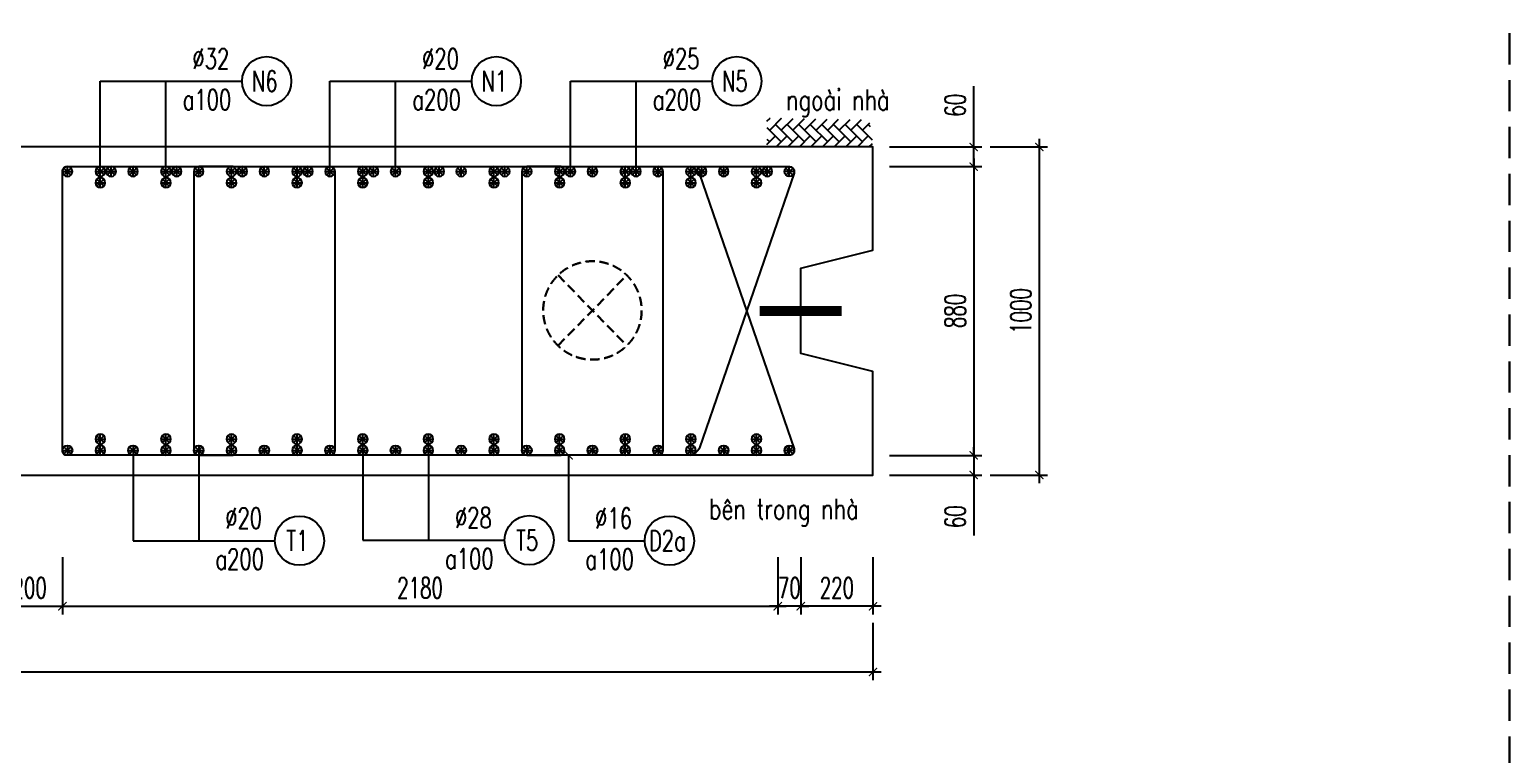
# Model space of a CAD drawing. Header units: millimetres. Extents: x -143483 to 1166745, y -1448440 to -1202244.
# Drawn here: x -5197 to 12843, y -1244977 to -1236141 of the extents above; entities that cross this region are included whole.
import ezdxf
from ezdxf.enums import TextEntityAlignment as Align

# ---------------------------------------------------------------- set-up
doc = ezdxf.new("R2010")
doc.units = ezdxf.units.MM
doc.header["$LTSCALE"] = 30
doc.header["$PDMODE"] = 3
doc.linetypes.add('DASHED', pattern=[19.05, 12.7, -6.35])
doc.layers.get('0').update_dxf_attribs({"lineweight": 9})
doc.layers.get('Defpoints').update_dxf_attribs({"lineweight": 9})
for name, color, linetype in [('ccu11-Cotthep', 9, 'Continuous'), ('ccu11-Dim', 8, 'Continuous'), ('ccu11-Hatch', 8, 'Continuous'), ('ccu11-Text', 31, 'Continuous'), ('ccu11-Thay', 7, 'Continuous'), ('ccu11-Thep', 4, 'Continuous'), ('ccu11-Thep doc', 4, 'Continuous'), ('ccu11-Thepdai', 6, 'Continuous')]:
    doc.layers.add(name, color=color, linetype=linetype)
doc.layers.add('ccu11-Khuat', color=9, linetype='DASHED', lineweight=30)
doc.layers.add('Vicom_thep doc', color=1, linetype='Continuous', lineweight=35)
doc.styles.add('ccu11-dim', font='vnsimli.shx', dxfattribs={"width": 0.65, "bigfont": 'bigfont.shx'})
doc.styles.add('ccu11-vnsimli', font='vnsimli.shx', dxfattribs={"width": 0.8, "bigfont": 'vns.shx'})
doc.styles.add('ccu11-vnsimple', font='vnsimple.shx', dxfattribs={"bigfont": 'bigfont.shx'})
doc.styles.add('ccu11_simli', font='vnsimli.shx', dxfattribs={"width": 0.8})
doc.dimstyles.new('ccu11-100', dxfattribs={"dimscale": 100, "dimtxt": 2.5, "dimasz": 1, "dimexe": 1, "dimexo": 2, "dimgap": 1, "dimtad": 1, "dimdec": 0, "dimdsep": 46, "dimtxsty": 'ccu11-dim', "dimblk": 'ARCHTICK', "dimcen": -1, "dimdle": 1, "dimclrd": 256, "dimclre": 256, "dimclrt": 3, "dimadec": 0, "dimazin": 2, "dimtfac": 0.1, "dimtdec": 0, "dimtmove": 0, "dimatfit": 1, "dimldrblk": 'ARCHTICK', "dimfxl": 0, "dimtvp": 0.833333, "dimtolj": 1, "dimtzin": 12, "dimarcsym": 0})
doc.dimstyles.new('ccu11-100x4', dxfattribs={"dimscale": 100, "dimtxt": 2.5, "dimasz": 1, "dimexe": 1, "dimexo": 2, "dimgap": 1, "dimtad": 1, "dimdec": 0, "dimlfac": 0.25, "dimdsep": 46, "dimtxsty": 'ccu11-dim', "dimblk": 'ARCHTICK', "dimcen": -1, "dimdle": 1, "dimclrd": 256, "dimclre": 256, "dimclrt": 3, "dimadec": 0, "dimazin": 2, "dimtfac": 0.1, "dimtdec": 0, "dimtmove": 0, "dimatfit": 1, "dimldrblk": 'ARCHTICK', "dimfxl": 0, "dimtvp": 0.833333, "dimtolj": 1, "dimtzin": 12, "dimarcsym": 0})

# ---------------------------------------------------------------- blocks, each defined once
blk = doc.blocks.new('MCT')
at = {"ltscale": 0.005}
for p, q in [((-0.49, 0), (0.49, 0)), ((0.35, -0.35), (-0.35, 0.35)), ((-0.35, -0.35), (0.35, 0.35)), ((0, -0.49), (0, 0.49))]:
    blk.add_line(p, q, dxfattribs=at)
blk.add_circle((0, 0), 0.492, dxfattribs=at)
blk = doc.blocks.new('*U98')
at = {"layer": 'ccu11-Thep doc', "xscale": -121.9200000001001, "yscale": 121.9200000001001, "zscale": 121.92, "rotation": 270}
blk.add_blockref('MCT', (0, 0), dxfattribs=at)
blk = doc.blocks.new('*U99')
at = {"layer": 'ccu11-Thep doc', "color": 0, "linetype": 'ByBlock', "lineweight": -2, "transparency": 16777216}
for p in [(0, 0), (800, 0), (1600, 0), (2400, 0), (3200, 0), (4000, 0), (4800, 0), (5600, 0), (6400, 0), (7200, 0), (8000, 0)]:
    blk.add_blockref('*U98', p, dxfattribs=at)
blk = doc.blocks.new('*U100')
at = {"layer": 'ccu11-Thep doc', "xscale": -121.9200000001001, "yscale": 121.9200000001001, "zscale": 121.92, "rotation": 270}
blk.add_blockref('MCT', (0, 0), dxfattribs=at)
blk = doc.blocks.new('*U101')
at = {"layer": 'ccu11-Thep doc', "color": 0, "linetype": 'ByBlock', "lineweight": -2, "transparency": 16777216}
for p in [(0, 0), (800, 0), (1600, 0), (2400, 0), (3200, 0), (4000, 0), (4800, 0), (5600, 0), (6400, 0), (7200, 0), (8000, 0)]:
    blk.add_blockref('*U100', p, dxfattribs=at)
blk = doc.blocks.new('_ARCHTICK')
at = {"color": 0, "linetype": 'ByBlock', "const_width": 0.15}
blk.add_lwpolyline([(-0.5, -0.5), (0.5, 0.5)], dxfattribs=at)
blk = doc.blocks.new('*D122')
at = {"layer": 'ccu11-Dim', "linetype": 'ByBlock', "lineweight": -2, "ltscale": 30, "transparency": 16777216}
for p, q in [((4204, -1242571), (4204, -1243271)), ((5084, -1242571), (5084, -1243271)), ((5184, -1243171), (4104, -1243171))]:
    blk.add_line(p, q, dxfattribs=at)
at = {"layer": 'Defpoints', "color": 0, "linetype": 'ByBlock', "ltscale": 30, "transparency": 16777216}
for p in [(4204, -1242371), (5084, -1242371), (4204, -1243171)]:
    blk.add_point(p, dxfattribs=at)
at = {"layer": 'ccu11-Dim', "linetype": 'ByBlock', "lineweight": -2, "ltscale": 30, "transparency": 16777216, "xscale": 100, "yscale": 100, "zscale": 100, "rotation": 180}
blk.add_blockref('_ARCHTICK', (4204, -1243171), dxfattribs=at)
at = {"layer": 'ccu11-Dim', "linetype": 'ByBlock', "lineweight": -2, "ltscale": 30, "transparency": 16777216, "xscale": 100, "yscale": 100, "zscale": 100}
blk.add_blockref('_ARCHTICK', (5084, -1243171), dxfattribs=at)
at = {"layer": 'ccu11-Dim', "color": 3, "linetype": 'ByBlock', "ltscale": 30, "transparency": 16777216, "insert": (4644, -1242946), "char_height": 250, "attachment_point": 5, "style": 'ccu11-dim'}
blk.add_mtext('\\A1;220', dxfattribs=at)
blk = doc.blocks.new('*D108')
at = {"layer": 'ccu11-Dim', "linetype": 'ByBlock', "lineweight": -2, "ltscale": 30, "transparency": 16777216}
for p, q in [((-17316, -1243371), (-17316, -1244071)), ((5084, -1243371), (5084, -1244071)), ((-17416, -1243971), (5184, -1243971))]:
    blk.add_line(p, q, dxfattribs=at)
at = {"layer": 'Defpoints', "color": 0, "linetype": 'ByBlock', "ltscale": 30, "transparency": 16777216}
for p in [(-17316, -1243171), (5084, -1243171), (5084, -1243971)]:
    blk.add_point(p, dxfattribs=at)
at = {"layer": 'ccu11-Dim', "linetype": 'ByBlock', "lineweight": -2, "ltscale": 30, "transparency": 16777216, "xscale": 100, "yscale": 100, "zscale": 100, "rotation": 180}
blk.add_blockref('_ARCHTICK', (-17316, -1243971), dxfattribs=at)
at = {"layer": 'ccu11-Dim', "linetype": 'ByBlock', "lineweight": -2, "ltscale": 30, "transparency": 16777216, "xscale": 100, "yscale": 100, "zscale": 100}
blk.add_blockref('_ARCHTICK', (5084, -1243971), dxfattribs=at)
at = {"layer": 'ccu11-Dim', "color": 3, "linetype": 'ByBlock', "ltscale": 30, "transparency": 16777216, "insert": (-6116, -1243746), "char_height": 250, "attachment_point": 5, "style": 'ccu11-dim'}
blk.add_mtext('\\A1;5600', dxfattribs=at)
blk = doc.blocks.new('*D109')
at = {"layer": 'ccu11-Dim', "linetype": 'ByBlock', "lineweight": -2, "ltscale": 30, "transparency": 16777216}
for p, q in [((3924, -1242571), (3924, -1243271)), ((4204, -1242571), (4204, -1243271)), ((3924, -1243171), (3824, -1243171)), ((4204, -1243171), (3924, -1243171)), ((4204, -1243171), (4304, -1243171))]:
    blk.add_line(p, q, dxfattribs=at)
at = {"layer": 'Defpoints', "color": 0, "linetype": 'ByBlock', "ltscale": 30, "transparency": 16777216}
for p in [(3924, -1242371), (4204, -1242371), (3924, -1243171)]:
    blk.add_point(p, dxfattribs=at)
at = {"layer": 'ccu11-Dim', "linetype": 'ByBlock', "lineweight": -2, "ltscale": 30, "transparency": 16777216, "xscale": 100, "yscale": 100, "zscale": 100}
blk.add_blockref('_ARCHTICK', (3924, -1243171), dxfattribs=at)
at = {"layer": 'ccu11-Dim', "linetype": 'ByBlock', "lineweight": -2, "ltscale": 30, "transparency": 16777216, "xscale": 100, "yscale": 100, "zscale": 100, "rotation": 180}
blk.add_blockref('_ARCHTICK', (4204, -1243171), dxfattribs=at)
at = {"layer": 'ccu11-Dim', "color": 3, "linetype": 'ByBlock', "ltscale": 30, "transparency": 16777216, "insert": (4064, -1242946), "char_height": 250, "attachment_point": 5, "style": 'ccu11-dim'}
blk.add_mtext('\\A1;70', dxfattribs=at)
blk = doc.blocks.new('*D110')
at = {"layer": 'ccu11-Dim', "linetype": 'ByBlock', "lineweight": -2, "ltscale": 30, "transparency": 16777216}
for p, q in [((-5597, -1242571), (-5597, -1243271)), ((-4797, -1242571), (-4797, -1243271)), ((-5697, -1243171), (-4697, -1243171))]:
    blk.add_line(p, q, dxfattribs=at)
at = {"layer": 'Defpoints', "color": 0, "linetype": 'ByBlock', "ltscale": 30, "transparency": 16777216}
for p in [(-5597, -1242371), (-4797, -1242371), (-4797, -1243171)]:
    blk.add_point(p, dxfattribs=at)
at = {"layer": 'ccu11-Dim', "linetype": 'ByBlock', "lineweight": -2, "ltscale": 30, "transparency": 16777216, "xscale": 100, "yscale": 100, "zscale": 100, "rotation": 180}
blk.add_blockref('_ARCHTICK', (-5597, -1243171), dxfattribs=at)
at = {"layer": 'ccu11-Dim', "linetype": 'ByBlock', "lineweight": -2, "ltscale": 30, "transparency": 16777216, "xscale": 100, "yscale": 100, "zscale": 100}
blk.add_blockref('_ARCHTICK', (-4797, -1243171), dxfattribs=at)
at = {"layer": 'ccu11-Dim', "color": 3, "linetype": 'ByBlock', "ltscale": 30, "transparency": 16777216, "insert": (-5197, -1242946), "char_height": 250, "attachment_point": 5, "style": 'ccu11-dim'}
blk.add_mtext('\\A1;200', dxfattribs=at)
blk = doc.blocks.new('*D111')
at = {"layer": 'ccu11-Dim', "linetype": 'ByBlock', "lineweight": -2, "ltscale": 30, "transparency": 16777216}
for p, q in [((-4797, -1242571), (-4797, -1243271)), ((3924, -1242571), (3924, -1243271)), ((-4897, -1243171), (4024, -1243171))]:
    blk.add_line(p, q, dxfattribs=at)
at = {"layer": 'Defpoints', "color": 0, "linetype": 'ByBlock', "ltscale": 30, "transparency": 16777216}
for p in [(-4797, -1242371), (3924, -1242371), (3924, -1243171)]:
    blk.add_point(p, dxfattribs=at)
at = {"layer": 'ccu11-Dim', "linetype": 'ByBlock', "lineweight": -2, "ltscale": 30, "transparency": 16777216, "xscale": 100, "yscale": 100, "zscale": 100, "rotation": 180}
blk.add_blockref('_ARCHTICK', (-4797, -1243171), dxfattribs=at)
at = {"layer": 'ccu11-Dim', "linetype": 'ByBlock', "lineweight": -2, "ltscale": 30, "transparency": 16777216, "xscale": 100, "yscale": 100, "zscale": 100}
blk.add_blockref('_ARCHTICK', (3924, -1243171), dxfattribs=at)
at = {"layer": 'ccu11-Dim', "color": 3, "linetype": 'ByBlock', "ltscale": 30, "transparency": 16777216, "insert": (-437, -1242946), "char_height": 250, "attachment_point": 5, "style": 'ccu11-dim'}
blk.add_mtext('\\A1;2180', dxfattribs=at)
blk = doc.blocks.new('SHD')
at = {"layer": 'ccu11-Cotthep'}
blk.add_circle((300, 0), 300, dxfattribs=at)
at = {"layer": 'ccu11-Cotthep', "color": 31, "style": 'ccu11_simli', "width": 0.8}
blk.add_attdef('DK', text='', height=250, dxfattribs=at).set_placement((-101, 65), align=Align.BOTTOM_RIGHT)
blk.add_attdef('KH', text='', height=250, dxfattribs=at).set_placement((300, 0), align=Align.MIDDLE)
blk.add_attdef('KC', text='', height=250, dxfattribs=at).set_placement((-101, -142), align=Align.TOP_RIGHT)
blk = doc.blocks.new('*D114')
at = {"layer": 'ccu11-Dim', "linetype": 'ByBlock', "lineweight": -2, "ltscale": 30, "transparency": 16777216}
for p, q in [((6312, -1237571), (6312, -1236831)), ((5284, -1237571), (6412, -1237571)), ((6312, -1237811), (6312, -1237571)), ((5284, -1237811), (6412, -1237811)), ((6312, -1237811), (6312, -1237911))]:
    blk.add_line(p, q, dxfattribs=at)
at = {"layer": 'Defpoints', "color": 0, "linetype": 'ByBlock', "ltscale": 30, "transparency": 16777216}
for p in [(5084, -1237571), (5084, -1237811), (6312, -1237811)]:
    blk.add_point(p, dxfattribs=at)
at = {"layer": 'ccu11-Dim', "linetype": 'ByBlock', "lineweight": -2, "ltscale": 30, "transparency": 16777216, "xscale": 100, "yscale": 100, "zscale": 100}
for p, rotation in [((6312, -1237571), 270), ((6312, -1237811), 90)]:
    blk.add_blockref('_ARCHTICK', p, dxfattribs=dict(at, rotation=rotation))
at = {"layer": 'ccu11-Dim', "color": 3, "linetype": 'ByBlock', "ltscale": 30, "transparency": 16777216, "insert": (6087, -1237063), "char_height": 250, "attachment_point": 5, "rotation": 90, "style": 'ccu11-dim'}
blk.add_mtext('\\A1;60', dxfattribs=at)
blk = doc.blocks.new('*D115')
at = {"layer": 'ccu11-Dim', "linetype": 'ByBlock', "lineweight": -2, "ltscale": 30, "transparency": 16777216}
for p, q in [((6312, -1237711), (6312, -1241431)), ((5284, -1237811), (6412, -1237811)), ((5284, -1241331), (6412, -1241331))]:
    blk.add_line(p, q, dxfattribs=at)
at = {"layer": 'Defpoints', "color": 0, "linetype": 'ByBlock', "ltscale": 30, "transparency": 16777216}
for p in [(5084, -1237811), (5084, -1241331), (6312, -1241331)]:
    blk.add_point(p, dxfattribs=at)
at = {"layer": 'ccu11-Dim', "linetype": 'ByBlock', "lineweight": -2, "ltscale": 30, "transparency": 16777216, "xscale": 100, "yscale": 100, "zscale": 100}
for p, rotation in [((6312, -1237811), 90), ((6312, -1241331), 270)]:
    blk.add_blockref('_ARCHTICK', p, dxfattribs=dict(at, rotation=rotation))
at = {"layer": 'ccu11-Dim', "color": 3, "linetype": 'ByBlock', "ltscale": 30, "transparency": 16777216, "insert": (6087, -1239571), "char_height": 250, "attachment_point": 5, "rotation": 90, "style": 'ccu11-dim'}
blk.add_mtext('\\A1;880', dxfattribs=at)
blk = doc.blocks.new('*D116')
at = {"layer": 'ccu11-Dim', "linetype": 'ByBlock', "lineweight": -2, "ltscale": 30, "transparency": 16777216}
for p, q in [((5284, -1241331), (6412, -1241331)), ((6312, -1241331), (6312, -1241231)), ((6312, -1241331), (6312, -1241571)), ((5284, -1241571), (6412, -1241571)), ((6312, -1241571), (6312, -1242310))]:
    blk.add_line(p, q, dxfattribs=at)
at = {"layer": 'Defpoints', "color": 0, "linetype": 'ByBlock', "ltscale": 30, "transparency": 16777216}
for p in [(5084, -1241331), (6312, -1241331), (5084, -1241571)]:
    blk.add_point(p, dxfattribs=at)
at = {"layer": 'ccu11-Dim', "linetype": 'ByBlock', "lineweight": -2, "ltscale": 30, "transparency": 16777216, "xscale": 100, "yscale": 100, "zscale": 100}
for p, rotation in [((6312, -1241331), 270), ((6312, -1241571), 90)]:
    blk.add_blockref('_ARCHTICK', p, dxfattribs=dict(at, rotation=rotation))
at = {"layer": 'ccu11-Dim', "color": 3, "linetype": 'ByBlock', "ltscale": 30, "transparency": 16777216, "insert": (6087, -1242079), "char_height": 250, "attachment_point": 5, "rotation": 90, "style": 'ccu11-dim'}
blk.add_mtext('\\A1;60', dxfattribs=at)
blk = doc.blocks.new('*D117')
at = {"layer": 'ccu11-Dim', "linetype": 'ByBlock', "lineweight": -2, "ltscale": 30, "transparency": 16777216}
for p, q in [((6512, -1237571), (7212, -1237571)), ((7112, -1237471), (7112, -1241671)), ((6512, -1241571), (7212, -1241571))]:
    blk.add_line(p, q, dxfattribs=at)
at = {"layer": 'Defpoints', "color": 0, "linetype": 'ByBlock', "ltscale": 30, "transparency": 16777216}
for p in [(6312, -1237571), (6312, -1241571), (7112, -1241571)]:
    blk.add_point(p, dxfattribs=at)
at = {"layer": 'ccu11-Dim', "linetype": 'ByBlock', "lineweight": -2, "ltscale": 30, "transparency": 16777216, "xscale": 100, "yscale": 100, "zscale": 100}
for p, rotation in [((7112, -1237571), 90), ((7112, -1241571), 270)]:
    blk.add_blockref('_ARCHTICK', p, dxfattribs=dict(at, rotation=rotation))
at = {"layer": 'ccu11-Dim', "color": 3, "linetype": 'ByBlock', "ltscale": 30, "transparency": 16777216, "insert": (6887, -1239571), "char_height": 250, "attachment_point": 5, "rotation": 90, "style": 'ccu11-dim'}
blk.add_mtext('\\A1;1000', dxfattribs=at)
blk = doc.blocks.new('ccu11_block_thep')
at = {"layer": 'ccu11-Thep', "color": 3}
for p, q in [((-0.4, 0), (0.4, 0)), ((-0.28, 0.28), (0.28, -0.28)), ((0.28, 0.28), (-0.28, -0.28)), ((0, 0.4), (0, -0.4))]:
    blk.add_line(p, q, dxfattribs=at)
at = {"layer": 'ccu11-Thep', "color": 1, "const_width": 0.0667}
blk.add_lwpolyline([(-0.4, 0, 1), (0.4, 0, 1), (-0.4, 0, 1)], format="xyb", dxfattribs=at)
at = {"layer": 'ccu11-Thep', "color": 1}
blk.add_circle((0, 0), 0.4, dxfattribs=at)
blk = doc.blocks.new('*U102')
at = {"layer": 'Vicom_thep doc', "xscale": -150, "yscale": 150, "zscale": 150, "rotation": 180}
blk.add_blockref('ccu11_block_thep', (0, 0), dxfattribs=at)
blk = doc.blocks.new('*U103')
at = {"layer": 'ccu11-Thep doc', "color": 0, "linetype": 'ByBlock', "lineweight": -2, "transparency": 16777216}
for p in [(0, 0), (800, 0), (1600, 0), (2400, 0), (3200, 0), (4000, 0), (4800, 0), (5600, 0), (6400, 0), (7200, 0), (8000, 0)]:
    blk.add_blockref('*U102', p, dxfattribs=at)
blk = doc.blocks.new('*U106')
at = {"layer": 'Vicom_thep doc', "xscale": -150, "yscale": 150, "zscale": 150, "rotation": 180}
blk.add_blockref('ccu11_block_thep', (0, 0), dxfattribs=at)
blk = doc.blocks.new('*U107')
at = {"layer": 'ccu11-Thep doc', "color": 0, "linetype": 'ByBlock', "lineweight": -2, "transparency": 16777216}
for p in [(0, 0), (800, 0), (1600, 0), (2400, 0), (3200, 0), (4000, 0), (4800, 0), (5600, 0), (6400, 0), (7200, 0), (8000, 0)]:
    blk.add_blockref('*U106', p, dxfattribs=at)
blk = doc.blocks.new('*U125')
at = {"layer": 'Vicom_thep doc', "xscale": -150, "yscale": 150, "zscale": 150, "rotation": 180}
blk.add_blockref('ccu11_block_thep', (0, 0), dxfattribs=at)
blk = doc.blocks.new('*U126')
at = {"layer": 'ccu11-Thep doc', "color": 0, "linetype": 'ByBlock', "lineweight": -2, "transparency": 16777216}
for p in [(0, 0), (800, 0), (1600, 0), (2400, 0), (3200, 0), (4000, 0), (4800, 0), (5600, 0), (6400, 0), (7200, 0), (8000, 0)]:
    blk.add_blockref('*U125', p, dxfattribs=at)
blk = doc.blocks.new('*U288')
at = {"layer": 'Vicom_thep doc', "xscale": -150, "yscale": 150, "zscale": 150, "rotation": 180}
blk.add_blockref('ccu11_block_thep', (0, 0), dxfattribs=at)
blk = doc.blocks.new('*U289')
at = {"layer": 'ccu11-Thep doc', "color": 0, "linetype": 'ByBlock', "lineweight": -2, "transparency": 16777216}
for p in [(0, 0), (800, 0), (1600, 0), (2400, 0), (3200, 0), (4000, 0), (4800, 0), (5600, 0), (6400, 0), (7200, 0), (8000, 0)]:
    blk.add_blockref('*U288', p, dxfattribs=at)
blk = doc.blocks.new('*U300')
at = {"layer": 'Vicom_thep doc', "xscale": -150, "yscale": 150, "zscale": 150, "rotation": 180}
blk.add_blockref('ccu11_block_thep', (0, 0), dxfattribs=at)
blk = doc.blocks.new('*U301')
at = {"layer": 'ccu11-Thep doc', "color": 0, "linetype": 'ByBlock', "lineweight": -2, "transparency": 16777216}
for p in [(0, 0), (800, 0), (1600, 0), (2400, 0), (3200, 0), (4000, 0), (4800, 0), (5600, 0), (6400, 0), (7200, 0), (8000, 0)]:
    blk.add_blockref('*U300', p, dxfattribs=at)

msp = doc.modelspace()

# ---------------------------------------------------------------- hatches: boundary and pattern name
at = {"layer": 'ccu11-Hatch', "ltscale": 10}
h = msp.add_hatch(dxfattribs=at)
h.set_pattern_fill('AR-HBONE', color=256, scale=25, angle=270, style=0)
h.set_pattern_definition([(45, (-3258058.85, 538885.57), (141.4213562, 4e-14), [300, -100]), (315, (-3257988.14, 538956.28), (141.4213562, 4e-14), [300, -100])])
h.paths.add_polyline_path([(3791.65, -1237217.9), (3791.65, -1237570.62), (5084, -1237570.62), (5041.15, -1237239.32)])

# ---------------------------------------------------------------- linework, layer by layer
at = {"layer": 'ccu11-Khuat'}
msp.add_line((12842.95, -1211609.82), (12842.95, -1268677.68), dxfattribs=at)
at = {"layer": 'ccu11-Khuat', "ltscale": 0.3}
for p, q in [((1244.89, -1239134.91), (2083.12, -1239993.61)), ((1244.89, -1239993.61), (2083.12, -1239134.91))]:
    msp.add_line(p, q, dxfattribs=at)
msp.add_circle((1664, -1239564.26), 600, dxfattribs=at)
at = {"layer": 'ccu11-Thay'}
msp.add_lwpolyline([(-17316, -1241570.62), (5084, -1241570.62), (5084, -1240310.62), (4204.24, -1240090.62), (4204.24, -1239050.62), (5084, -1238830.62), (5084, -1237570.62), (-17316, -1237570.62), (-17316, -1238830.62), (-18195.76, -1239050.62), (-18195.76, -1240090.62), (-17316, -1240310.62)], close=True, dxfattribs=at)
at = {"layer": 'ccu11-Thep', "const_width": 120}
msp.add_lwpolyline([(3704, -1239570.62), (4704, -1239570.62)], dxfattribs=at)
at = {"layer": 'ccu11-Thepdai'}
for points in [[(2135.8, -1237810.62), (2856.27, -1237810.62, -0.23620228), (2968.04, -1237903.37), (4121.91, -1241250.12, -0.5204497), (4065.52, -1241330.62), (-4746, -1241330.62, -0.41421356), (-4796, -1241280.62), (-4796, -1237860.62, -0.41421356), (-4746, -1237810.62), (4065.52, -1237810.62, -0.5204497), (4121.91, -1237891.12), (2968.04, -1241237.88, -0.23620228), (2856.27, -1241330.62), (2135.8, -1241330.62)], [(-2716, -1237810.62), (-3136, -1237810.62, 0.41421356), (-3196, -1237870.62), (-3196, -1241270.62, 0.41421356), (-3136, -1241330.62), (-2716, -1241330.62)], [(-1956, -1237810.62), (-1536, -1237810.62, -0.41421356), (-1476, -1237870.62), (-1476, -1241270.62, -0.41421356), (-1536, -1241330.62), (-1956, -1241330.62)], [(1284, -1237810.62), (864, -1237810.62, 0.41421356), (804, -1237870.62), (804, -1241270.62, 0.41421356), (864, -1241330.62), (1284, -1241330.62)], [(2044, -1237810.62), (2464, -1237810.62, -0.41421356), (2524, -1237870.62), (2524, -1241270.62, -0.41421356), (2464, -1241330.62), (2044, -1241330.62)]]:
    msp.add_lwpolyline(points, format="xyb", dxfattribs=at)

# ---------------------------------------------------------------- block references
at = {"layer": 'ccu11-Cotthep'}
ref = msp.add_blockref('SHD', (-2607, -1236770.27), dxfattribs=at)
ref.add_attrib('KH', 'N6', dxfattribs={"color": 31, "height": 250, "style": 'ccu11-vnsimple', "width": 0.7}).set_placement((-2332, -1236770.27), align=Align.MIDDLE_CENTER)
ref.add_attrib('KC', 'a100', dxfattribs={"color": 31, "height": 250, "style": 'ccu11-vnsimple', "width": 0.7}).set_placement((-3035.58, -1236870.27), align=Align.TOP_CENTER)
ref.add_attrib('DK', '`32', dxfattribs={"color": 31, "height": 250, "style": 'ccu11-vnsimple', "width": 0.7}).set_placement((-2987.78, -1236695.27), align=Align.BOTTOM_CENTER)
ref = msp.add_blockref('SHD', (193, -1236770.27), dxfattribs=at)
ref.add_attrib('KH', 'N1', dxfattribs={"color": 31, "height": 250, "style": 'ccu11-vnsimple', "width": 0.7}).set_placement((468, -1236770.27), align=Align.MIDDLE_CENTER)
ref.add_attrib('KC', 'a200', dxfattribs={"color": 31, "height": 250, "style": 'ccu11-vnsimple', "width": 0.7}).set_placement((-235.58, -1236870.27), align=Align.TOP_CENTER)
ref.add_attrib('DK', '`20', dxfattribs={"color": 31, "height": 250, "style": 'ccu11-vnsimple', "width": 0.7}).set_placement((-187.78, -1236695.27), align=Align.BOTTOM_CENTER)
ref = msp.add_blockref('SHD', (3125.04, -1236770.27), dxfattribs=at)
ref.add_attrib('KH', 'N5', dxfattribs={"color": 31, "height": 250, "style": 'ccu11-vnsimple', "width": 0.7}).set_placement((3400.04, -1236770.27), align=Align.MIDDLE_CENTER)
ref.add_attrib('KC', 'a200', dxfattribs={"color": 31, "height": 250, "style": 'ccu11-vnsimple', "width": 0.7}).set_placement((2696.46, -1236870.27), align=Align.TOP_CENTER)
ref.add_attrib('DK', '`25', dxfattribs={"color": 31, "height": 250, "style": 'ccu11-vnsimple', "width": 0.7}).set_placement((2744.26, -1236695.27), align=Align.BOTTOM_CENTER)
ref = msp.add_blockref('SHD', (-2207, -1242370.98), dxfattribs=at)
ref.add_attrib('KH', 'T1', dxfattribs={"color": 31, "height": 250, "style": 'ccu11-vnsimple', "width": 0.7}).set_placement((-1932, -1242370.98), align=Align.MIDDLE_CENTER)
ref.add_attrib('KC', 'a200', dxfattribs={"color": 31, "height": 250, "style": 'ccu11-vnsimple', "width": 0.7}).set_placement((-2635.58, -1242470.98), align=Align.TOP_CENTER)
ref.add_attrib('DK', '`20', dxfattribs={"color": 31, "height": 250, "style": 'ccu11-vnsimple', "width": 0.7}).set_placement((-2587.78, -1242295.98), align=Align.BOTTOM_CENTER)
ref = msp.add_blockref('SHD', (593, -1242365.98), dxfattribs=at)
ref.add_attrib('KH', 'T5', dxfattribs={"color": 31, "height": 250, "style": 'ccu11-vnsimple', "width": 0.7}).set_placement((868, -1242365.98), align=Align.MIDDLE_CENTER)
ref.add_attrib('KC', 'a100', dxfattribs={"color": 31, "height": 250, "style": 'ccu11-vnsimple', "width": 0.7}).set_placement((164.42, -1242465.98), align=Align.TOP_CENTER)
ref.add_attrib('DK', '`28', dxfattribs={"color": 31, "height": 250, "style": 'ccu11-vnsimple', "width": 0.7}).set_placement((212.22, -1242290.98), align=Align.BOTTOM_CENTER)
ref = msp.add_blockref('SHD', (2302.33, -1242370.98), dxfattribs=at)
ref.add_attrib('KH', 'D2a', dxfattribs={"color": 31, "height": 250, "style": 'ccu11-vnsimple', "width": 0.7}).set_placement((2577.33, -1242370.98), align=Align.MIDDLE_CENTER)
ref.add_attrib('KC', 'a100', dxfattribs={"color": 31, "height": 250, "style": 'ccu11-vnsimple', "width": 0.7}).set_placement((1873.75, -1242470.98), align=Align.TOP_CENTER)
ref.add_attrib('DK', '`16', dxfattribs={"color": 31, "height": 250, "style": 'ccu11-vnsimple', "width": 0.7}).set_placement((1921.55, -1242295.98), align=Align.BOTTOM_CENTER)
at = {"layer": 'ccu11-Thep doc'}
for name, p in [('*U99', (-4736, -1237870.62)), ('*U103', (-4336, -1237870.62)), ('*U126', (-4203.96, -1237870.62)), ('*U289', (-4336, -1238007.07)), ('*U301', (-4336, -1241133.23)), ('*U107', (-4336, -1241270.62))]:
    msp.add_blockref(name, p, dxfattribs=at)
at = {"layer": 'ccu11-Thep doc', "xscale": 121.9200000001001, "yscale": 121.9200000001001, "zscale": 121.9200000001001, "rotation": 90.00000000000001}
for p in [(4064.35, -1237870.62), (4064.35, -1241270.62)]:
    msp.add_blockref('MCT', p, dxfattribs=at)
at = {"layer": 'ccu11-Thep doc', "xscale": -1, "rotation": 180}
msp.add_blockref('*U101', (-4736, -1241270.62), dxfattribs=at)

# ---------------------------------------------------------------- texts
at = {"layer": 'ccu11-Text', "linetype": 'Continuous', "style": 'ccu11-vnsimli', "width": 0.75}
for s, p in [('ngoµi nhµ', (4654.83, -1237122.48)), ('bªn trong nhµ', (3996.59, -1242109.09))]:
    msp.add_text(s, height=250, dxfattribs=at).set_placement(p, align=Align.CENTER)

# ---------------------------------------------------------------- dimensions: what is measured, and where the dimension line sits
at = {"layer": 'ccu11-Dim', "linetype": 'ByBlock', "ltscale": 30}
for base, p1, p2, angle, picture, middle in [((6312.4, -1237810.62), (5084, -1237570.62), (5084, -1237810.62), 90, '*D114', (6312.4, -1237062.64)), ((6312.4, -1241330.62), (5084, -1241570.62), (5084, -1241330.62), 270, '*D116', (6312.4, -1242078.61))]:
    dim = msp.add_linear_dim(base=base, p1=p1, p2=p2, angle=angle, dimstyle='ccu11-100x4', dxfattribs=at)
    dim.commit()
    dim.dimension.update_dxf_attribs({"geometry": picture, "text_midpoint": middle, "dimtype": 160})
dim = msp.add_linear_dim(base=(7112.4, -1241570.62), p1=(6312.4, -1237570.62), p2=(6312.4, -1241570.62), angle=90, dimstyle='ccu11-100x4', dxfattribs=at)
dim.commit()
dim.dimension.update_dxf_attribs({"geometry": '*D117', "text_midpoint": (6887.4, -1239570.62)})
dim = msp.add_linear_dim(base=(6312.4, -1241330.62), p1=(5084, -1237810.62), p2=(5084, -1241330.62), angle=90, dimstyle='ccu11-100x4', override={"dimtmove": 1}, dxfattribs=at)
dim.commit()
dim.dimension.update_dxf_attribs({"geometry": '*D115', "text_midpoint": (6087.4, -1239570.62)})
for base, p1, p2, picture, middle in [((-4797.5, -1243170.98), (-5597.5, -1242370.98), (-4797.5, -1242370.98), '*D110', (-5197.5, -1242945.98)), ((3924, -1243170.98), (-4797.5, -1242370.98), (3924, -1242370.98), '*D111', (-436.75, -1242945.98)), ((4204, -1243170.98), (5084, -1242370.98), (4204, -1242370.98), '*D122', (4644, -1242945.98)), ((5084, -1243970.98), (-17316, -1243170.98), (5084, -1243170.98), '*D108', (-6116, -1243745.98))]:
    dim = msp.add_linear_dim(base=base, p1=p1, p2=p2, dimstyle='ccu11-100x4', dxfattribs=at)
    dim.commit()
    dim.dimension.update_dxf_attribs({"geometry": picture, "text_midpoint": middle})
dim = msp.add_linear_dim(base=(3924, -1243170.98), p1=(4204, -1242370.98), p2=(3924, -1242370.98), dimstyle='ccu11-100x4', override={"dimtix": 1}, dxfattribs=at)
dim.commit()
dim.dimension.update_dxf_attribs({"geometry": '*D109', "text_midpoint": (4064, -1242945.98)})

# ---------------------------------------------------------------- leaders
at = {"layer": 'ccu11-Cotthep'}
for points in [[(-4336, -1237870.62), (-4336, -1236770.27), (-2607, -1236770.27)], [(-3536, -1237870.62), (-3536, -1236770.27), (-2607, -1236770.27)], [(-1536, -1237870.62), (-1536, -1236770.27), (193, -1236770.27)], [(-736, -1237870.62), (-736, -1236770.27), (193, -1236770.27)], [(1396.04, -1237870.62), (1396.04, -1236770.27), (3125.04, -1236770.27)], [(2196.04, -1237870.62), (2196.04, -1236770.27), (3125.04, -1236770.27)], [(-3936, -1241270.62), (-3936, -1242370.98), (-2207, -1242370.98)], [(-3136, -1241270.62), (-3136, -1242370.98), (-2207, -1242370.98)], [(-1136, -1241265.62), (-1136, -1242365.98), (593, -1242365.98)], [(-336, -1241265.62), (-336, -1242365.98), (593, -1242365.98)]]:
    msp.add_leader(points, dimstyle='ccu11-100', override={"dimasz": 1.5, "dimgap": 1, "dimtad": 0, "dimldrblk": 'None', "dimfxl": 3, "dimfxlon": 1, "dimtfill": 1, "dimarcsym": 1}, dxfattribs=at)
at = {"layer": 'ccu11-Cotthep', "linetype": 'ByBlock', "ltscale": 30}
msp.add_leader([(1373.33, -1241330.62), (1373.33, -1242370.98), (2302.33, -1242370.98)], dimstyle='ccu11-100x4', dxfattribs=at)

doc.saveas('drawing.dxf')
